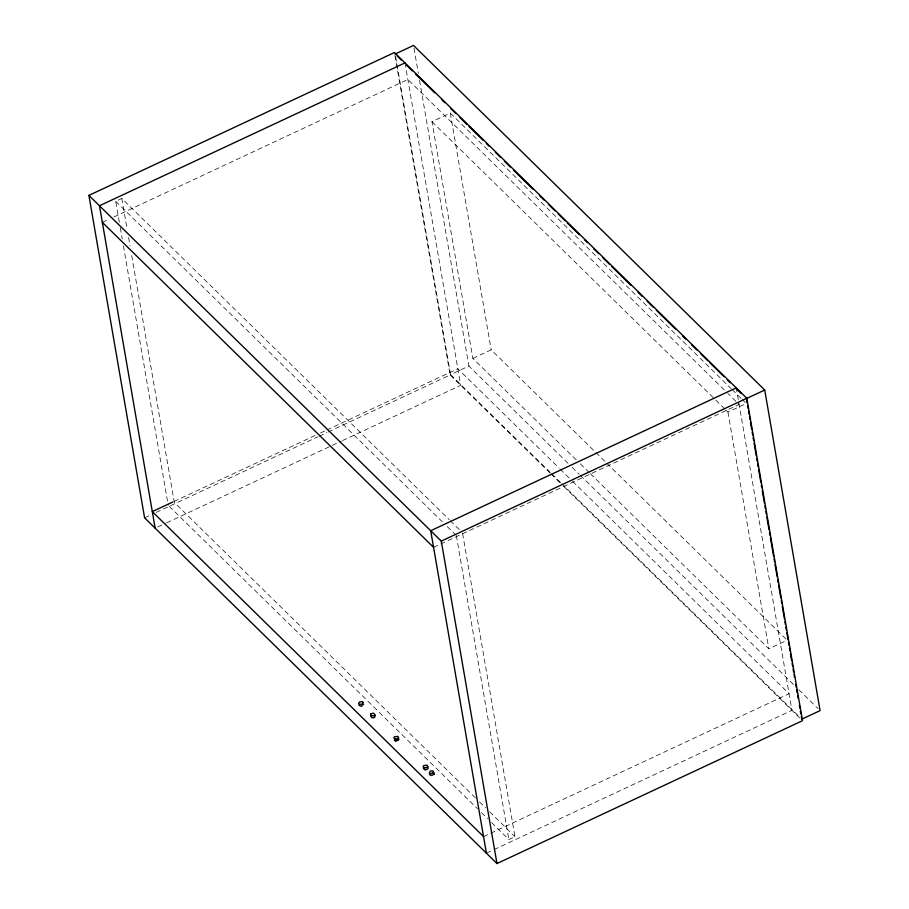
<?xml version="1.0" encoding="UTF-8"?>
<svg xmlns="http://www.w3.org/2000/svg" width="909" height="909" viewBox="0 0 909 909"><rect width="100%" height="100%" fill="white"/><g stroke="black" fill="none" stroke-linecap="round" stroke-linejoin="round"><path stroke-width="0.68" stroke-dasharray="4.54 3.41" d="M119.329 222.228L115.716 201.321L121.829 198.457L449.285 519.743M102.342 222.341L108.762 219.342M113.898 216.944L407.88 79.481L726.95 392.54M576.249 459.852L472.85 358.407L431.957 121.647L450.285 113.08L731.075 388.575M472.85 358.407L491.178 349.84L605.735 462.226M174.13 501.404L315.343 435.377M320.479 432.968L325.615 430.571M326.899 429.968L457.841 368.747L559.137 468.124M395.665 56.812L450.557 374.61L468.896 366.043L568.08 463.351M144.599 517.823L151.019 514.824M156.155 512.415L317.9 436.786M319.184 436.184L326.888 432.582M328.172 431.98L450.137 374.951L549.843 472.782M157.734 526.993L165.438 523.391M166.722 522.789L331.046 445.955M332.33 445.353L341.318 441.149M342.602 440.547L460.704 385.325L405.005 62.891M433.57 547.332L739.108 404.471L727.961 393.529M725.927 410.073L727.95 412.061L746.289 403.494M590.441 473.782L768.844 648.821L785.955 640.822M483.543 836.598L789.069 693.726L571.295 480.054M491.633 822.622L508.858 839.53L514.971 836.666L462.465 532.663M486.406 853.176L492.826 850.176M494.11 849.574L791.944 710.315L736.483 389.279M732.097 389.563L741.221 398.517M742.233 399.517L745.266 402.494M431.957 121.647L714.769 399.131M715.792 400.13L724.916 409.084M606.746 463.215L786.171 639.254M580.306 463.829L589.43 472.782M572.125 467.328L579.215 474.282M580.226 475.271L793.784 684.795M798.841 689.761L818.066 708.634M560.149 469.124L570.273 479.066M450.557 374.61L550.763 472.919M551.774 473.907L560.876 482.849M561.898 483.838L799.738 717.201M550.854 473.782L559.978 482.724M564.023 486.701L799.625 717.86M450.296 520.732L460.431 530.674M115.716 201.321L443.172 522.595M447.228 526.572L455.341 534.526M475.43 797.875L174.346 502.461L131.226 252.85M479.486 801.852L485.576 807.828M489.633 811.805L514.971 836.666M169.244 506.313L477.43 808.692M481.486 812.669L487.576 818.634M727.95 412.061L768.844 648.821M450.285 113.08L491.178 349.84M414.004 48.234L418.333 73.322M419.538 80.299L468.896 366.043M394.926 55.313L450.137 374.951M456.352 535.526L508.858 839.53M121.829 198.457L127.135 229.136M128.578 237.499L130.021 245.873M120.295 227.807L122.226 238.965M123.431 245.941L168.233 505.324"/><path stroke-width="1.36" d="M370.781 716.247L371.872 717.792L373.656 717.746L374.713 717.258L375.087 715.44M397.688 740.608L398.483 737.744L397.892 736.381L394.517 736.756L393.813 737.881L395.563 739.108L395.881 740.96L398.801 739.585L398.483 737.744M363.577 704.248L361.248 706.361L358.896 705.145M394.836 738.597L394.438 740.426L395.881 740.96M424.162 767.423L423.424 768.559L425.173 769.798L427.014 769.434L428.162 768.4L427.253 765.185L423.844 765.583L423.105 766.719L425.173 769.798M433.729 772.32L430.798 773.684L429.355 773.15L430.252 771.037L433.127 770.957L434.048 774.161L431.73 775.513L429.446 774.661M427.844 766.56L426.696 767.594L423.787 767.696M88.9 195.39L394.438 52.529L746.812 398.256L802.511 720.689L496.973 863.55L144.599 517.823L88.9 195.39L441.285 541.116L496.973 863.55M395.188 54.017L413.515 45.45L764.719 390.029L820.1 710.611L801.761 719.189L801.284 716.406M405.005 62.891L99.479 205.764L155.166 528.186M172.846 502.007L152.303 511.608L483.543 836.598M736.245 387.882L430.707 530.742L486.406 853.176M441.285 541.116L746.812 398.256M746.391 398.596L764.719 390.029M395.563 739.108L397.858 738.472M397.21 56.006L401.255 59.983M406.323 64.948L412.391 70.902M415.424 73.879L434.661 92.752M441.74 99.706L444.774 102.683M450.853 108.637L455.909 113.602M459.965 117.579L467.044 124.522M469.067 126.51L483.236 140.418M486.281 143.395L489.315 146.372M495.382 152.326L500.45 157.291M504.495 161.268L510.563 167.222M513.608 170.21L532.833 189.072M539.912 196.026L543.968 199.991M549.025 204.957L555.104 210.922M558.137 213.899L565.216 220.853M567.239 222.83L579.385 234.749M584.453 239.715L587.487 242.692M593.554 248.657L598.622 253.622M602.667 257.588L609.757 264.542M611.78 266.53L631.005 285.392M638.095 292.346L642.14 296.323M647.197 301.288L653.276 307.242M656.309 310.219L675.535 329.092M682.625 336.035L685.659 339.023M691.738 344.977L696.794 349.942M700.839 353.919L707.929 360.862M709.952 362.85L724.121 376.758M727.155 379.735L730.2 382.712M736.267 388.666L741.324 393.631M102.342 222.341L433.57 547.332M432.957 772.616L434.048 774.161M746.63 399.994L747.107 402.778M747.596 405.573L748.073 408.357M748.55 411.141L749.039 413.936M749.516 416.72L750.005 419.503M750.482 422.299L751.686 429.264M752.163 432.048L752.652 434.843M753.129 437.627L753.606 440.411M754.095 443.206L756.254 455.75M756.742 458.534L757.22 461.329M757.708 464.113L758.186 466.896M758.663 469.692L760.833 482.236M761.31 485.02L761.799 487.803M762.276 490.599L764.446 503.143M764.923 505.927L765.412 508.71M765.889 511.506L766.367 514.289M766.855 517.073L769.014 529.617M769.503 532.413L769.98 535.196M770.468 537.992L773.593 556.103M774.07 558.899L774.559 561.682M775.036 564.466L777.206 577.01M777.684 579.806L778.172 582.589M778.649 585.373L780.82 597.917M781.297 600.713L781.785 603.496M782.263 606.28L784.433 618.836M784.91 621.62L785.387 624.403M785.876 627.199L786.353 629.982M786.83 632.766L788.035 639.743M788.523 642.527L789.001 645.31M789.489 648.106L789.966 650.889M790.444 653.673L791.648 660.65M792.137 663.434L792.614 666.217M793.091 669.013L793.58 671.796M794.057 674.58L794.546 677.375M795.739 684.341L796.227 687.124M796.704 689.92L797.193 692.703M797.67 695.487L798.147 698.282M799.352 705.248L799.84 708.043M800.318 710.827L800.795 713.61M370.702 714.031L370.702 715.497L373.338 715.906A2.375 1.466 -9.8 0 0 375.008 714.69L373.349 713.065L370.702 714.031M363.259 702.407L362.134 704.191L359.26 704.27L358.578 703.305L359.782 701.884L362.157 701.623L363.259 702.407"/></g></svg>
